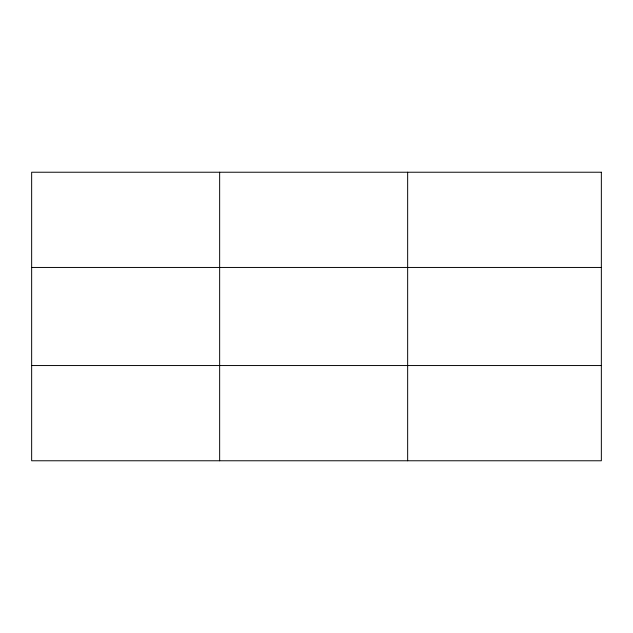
<?xml version="1.0" encoding="UTF-8"?>
<svg xmlns="http://www.w3.org/2000/svg" width="633" height="633" viewBox="0 0 633 633"><rect width="100%" height="100%" fill="white"/><g stroke="black" fill="none" stroke-linecap="round" stroke-linejoin="round"><path stroke-width="0.95" d="M219.651 172.231L219.651 460.769M407.652 172.231L407.652 460.769M31.65 267.45L601.35 267.45M31.65 365.55L601.35 365.55M601.35 172.231L601.35 460.769L31.65 460.769L31.65 172.231L601.35 172.231"/></g></svg>
